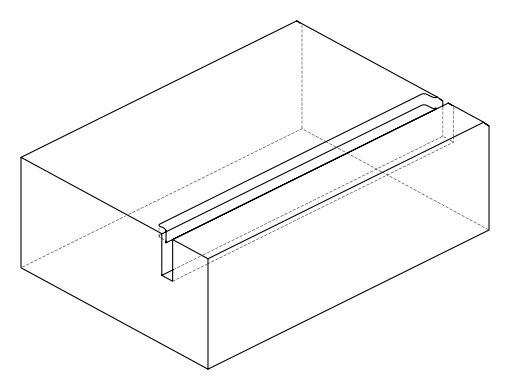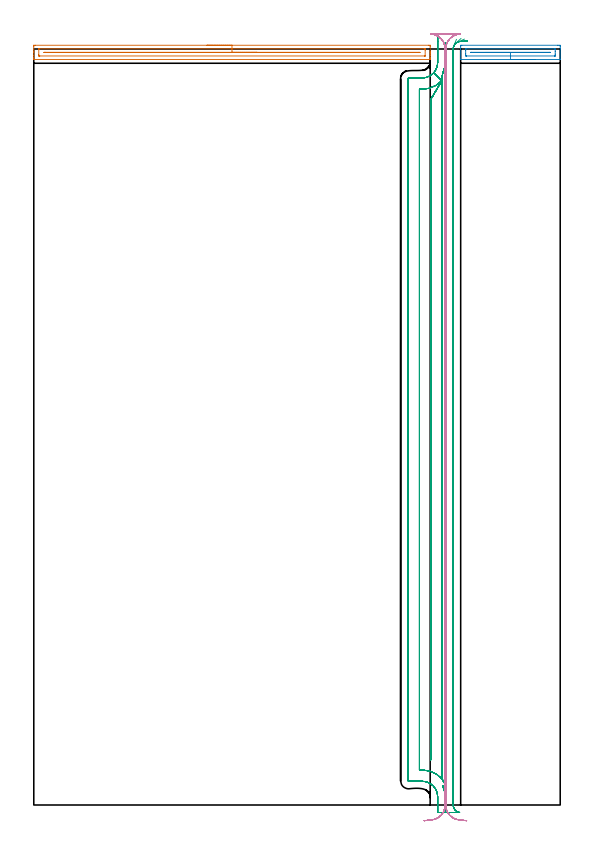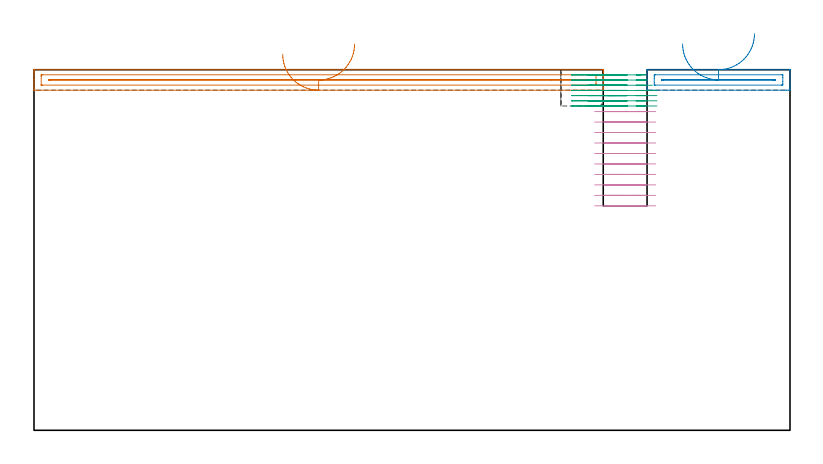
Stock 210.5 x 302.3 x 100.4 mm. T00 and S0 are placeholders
(PLAN: 4 operations, 2 tool changes, 44.2 min)
(1 AREA_MILL | FG_CHAMFER_SURFACE | UGT0205_001 | 3.95 min | 2640 mm3)
(2 AREA_MILL_1 | FG_CHAMFER_SURFACE_1 | UGT0205_001 | 1.1 min | 706 mm3)
(3 MILL_OPEN_POCKET | POCKET_OPEN | UGT0201_124 | Follow Part, ap 1.5, ae 75% | 25.82 min | 71377 mm3)
(4 MILL_RECTANGULAR_SLOT | SLOT_RECTANGULAR | NXT0201_011 | Follow Part, ap 3, ae 75% | 13.3 min | 102522 mm3)
(TOOL UGT0205_001 | Chamfer Mill 20 x 3 x 45 deg. | D20 FL50 Z2)
(TOOL UGT0201_124 | Carbide End Mill 6.0 | D6 FL15 Z4)
(TOOL NXT0201_011 | ENDMILL 12mm [2P460-1200-NA 1630] | D12 FL38 Z6)
(OP 1 AREA_MILL)
G17 G21 G94 G90
T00 M6
G54
G17 G0 G90 X69.25 Y303.8 S1061 M3
G43 Z110.4 H0
Z104.7
G94 G1 X69.288 Z103.829 F250.
X69.402 Z102.964
X69.591 Z102.112
X69.853 Z101.28
X70.187 Z100.474
X70.59 Z99.7
X71.058 Z98.964
X71.59 Z98.272
X72.179 Z97.629
X72.822 Z97.04
X73.514 Z96.509
X74.25 Z96.04
X75.024 Z95.637
X75.83 Z95.303
X76.662 Z95.041
X77.514 Z94.852
X78.378 Z94.738
X79.25 Z94.7
X157.88 Y303.799 Z94.701
X158.492 Y303.795
X158.495 Y303.793 Z94.703
X158.5 Y303.183 Z95.313
X158.498 Y301.397 Z97.098
Y300.847 Z97.65
Y300.503 Z97.993
Y299.952 Z98.544
X158.497 Y299.61 Z98.885
Y298.928 Z99.572
Y298.57 Z99.929
Y298.562 Z99.937
X158.48 Y298.159 Z100.333
X158.476 Y298.102 Z100.388
X158.326 Y298.1 Z100.4
X0.173
X0.01 Y298.102 Z100.388
X0.007 Y298.163 Z100.328
X0. Y298.579 Z99.92
Y298.916 Z99.584
Y299.61 Z98.885
Y300.85 Z97.647
Y301.397 Z97.098
Y302.017 Z96.479
X0.001 Y303.183 Z95.313
X0.005 Y303.793 Z94.703
X0.008 Y303.795 Z94.701
X0.62 Y303.8 Z94.7
X79.25
Y302.386 Z96.114
X156.093
X156.188 Y302.385 Z96.115
X156.38 Y302.381 Z96.119
X156.49 Y302.377 Z96.123
X156.493 Y302.348 Z96.152
X156.496 Y302.29 Z96.21
X156.499 Y301.884 Z96.616
X156.496 Y299.56 Z98.94
X156.492 Y299.535 Z98.965
X156.489 Y299.526 Z98.974
X156.474 Y299.521 Z98.979
X156.284 Y299.516 Z98.984
X156.188 Y299.515 Z98.985
X2.407 Y299.514 Z98.986
X2.312 Y299.515 Z98.985
X2.12 Y299.519 Z98.981
X2.009 Y299.523 Z98.977
X2.006 Y299.552 Z98.948
X2.003 Y299.61 Z98.89
X2. Y300.017 Z98.483
Y302.29 Z96.21
X2.002 Y302.341 Z96.159
X2.005 Y302.365 Z96.135
X2.009 Y302.374 Z96.126
X2.026 Y302.379 Z96.121
X2.216 Y302.384 Z96.116
X2.312 Y302.385 Z96.115
X79.25 Y302.386 Z96.114
Y300.971 Z97.529
X153.88
X154.306 Y300.964 Z97.536
X154.443 Y300.949 Z97.551
X154.347 Y300.935 Z97.565
X154.306 Y300.933 Z97.567
X153.879 Y300.929 Z97.571
X144.185 Y300.928 Z97.572
X4.662 Y300.929 Z97.571
X4.238 Y300.933 Z97.567
X4.194 Y300.935 Z97.565
X4.056 Y300.951 Z97.549
X4.153 Y300.965 Z97.535
X4.194 Y300.967 Z97.533
X4.62 Y300.971 Z97.529
X4.663
X79.25
X80.122 Z97.567
X80.986 Z97.68
X81.838 Z97.869
X82.67 Z98.132
X83.476 Z98.465
X84.25 Z98.868
X84.986 Z99.337
X85.678 Z99.868
X86.321 Z100.457
X86.91 Z101.101
X87.442 Z101.793
X87.91 Z102.529
X88.313 Z103.302
X88.647 Z104.108
X88.909 Z104.94
X89.098 Z105.792
X89.212 Z106.657
X89.25 Z107.529
G0 Z110.4
M5
M2
(OP 2 AREA_MILL_1)
G17 G21 G94 G90
T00 M6
G54
G17 G0 G90 X200.6 Y298.1 S1061 M3
G43 Z110.4 H0
G94 G1 X200.562 Z109.528 F250.
X200.448 Z108.663
X200.259 Z107.812
X199.997 Z106.98
X199.663 Z106.174
X199.26 Z105.4
X198.791 Z104.664
X198.26 Z103.972
X197.671 Z103.329
X197.028 Z102.739
X196.336 Z102.208
X195.6 Z101.74
X194.826 Z101.337
X194.02 Z101.003
X193.188 Z100.741
X192.336 Z100.552
X191.472 Z100.438
X190.6 Z100.4
X170.732
X170.709 Y298.106 Z100.392
X170.705 Y298.11 Z100.387
X170.7 Y298.189 Z100.31
Y302.354 Z96.145
X170.701 Y303.183 Z95.31
X170.702 Y303.66 Z94.834
X170.705 Y303.79 Z94.704
X171.173 Y303.8 Z94.7
X209.417 Y303.799 Z94.701
X210.026 Y303.796 Z94.704
X210.495 Y303.79
X210.498 Y303.66 Z94.834
X210.5 Y303.183 Z95.31
Y302.355 Z96.145
Y298.189 Z100.31
X210.495 Y298.11 Z100.387
X210.491 Y298.106 Z100.392
X210.468 Y298.1 Z100.4
X190.6
Y299.514 Z98.986
X173.033 Y299.515 Z98.985
X172.939 Y299.517 Z98.983
X172.846 Y299.521 Z98.979
X172.71 Y299.535 Z98.965
X172.706 Y299.61 Z98.89
X172.701 Y299.851 Z98.649
X172.7 Y300.503 Z97.997
Y301.639 Z96.861
X172.703 Y302.29 Z96.21
X172.706 Y302.35 Z96.15
X172.709 Y302.375 Z96.125
X172.751 Y302.379 Z96.121
X172.846 Y302.384 Z96.116
X172.939 Y302.385 Z96.115
X208.166
X208.26 Y302.383 Z96.117
X208.354 Y302.379 Z96.121
X208.49 Y302.364 Z96.136
X208.493 Y302.29 Z96.21
X208.499 Y302.049 Z96.451
X208.5 Y301.397 Z97.103
Y300.261 Z98.239
X208.497 Y299.61 Z98.89
X208.494 Y299.55 Z98.95
X208.491 Y299.525 Z98.975
X208.449 Y299.521 Z98.979
X208.353 Y299.516 Z98.984
X208.26 Y299.515 Z98.985
X190.6 Y299.514 Z98.986
Y300.928 Z97.572
X175.168 Y300.929 Z97.571
X174.749 Y300.933 Z97.567
X174.706 Y300.936 Z97.565
X174.705 Y300.953 Z97.547
X174.706 Y300.964 Z97.536
X175.126 Y300.971 Z97.529
X175.168
X206.074
X206.494 Y300.964 Z97.536
X206.495 Y300.947 Z97.553
X206.494 Y300.935 Z97.565
X206.072 Y300.931 Z97.569
X205.654 Y300.929 Z97.571
X205.611 Y300.928 Z97.572
X190.6
X189.728 Z97.61
X188.863 Z97.723
X188.012 Z97.912
X187.18 Z98.175
X186.374 Z98.508
X185.6 Z98.911
X184.864 Z99.38
X184.172 Z99.911
X183.529 Z100.501
X182.94 Z101.144
X182.408 Z101.836
X181.94 Z102.572
X181.537 Z103.345
X181.203 Z104.151
X180.941 Z104.983
X180.752 Z105.835
X180.638 Z106.7
X180.6 Z107.572
G0 Z110.4
M5
M2
(OP 3 MILL_OPEN_POCKET)
G17 G21 G94 G90
T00 M6
G54
G17 G0 G90 X161.5 Y306.835 S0 M3
G43 Z110.404 H0
Z98.961
G94 G1 Y303.835 F250.
Y296.9 F500.
G2 X159.878 Y292.718 R6.2
G1 X163.2 Y289.683
X163.47 Y292.671
G3 X164.5 Y296.9 R9.2
G1 Y303.794
G3 X164.882 Y303.765 R3.
X164.7 Y302.3 R6.
G1 Y292.281
G3 X163.47 Y292.671 R3.
G1 X163.2 Y289.683
X158.745 Y282.142
X158.655 Y282.121
Y18.079
X158.745 Y18.058
Y282.142
X163.2 Y289.683
G2 X155.3 Y286.2 R10.7
G1 X154.2
Y14.
X155.3
G2 X163.2 Y10.517 R10.7
G1 X164.7 Y7.919
Y0.
G3 X165.155 Y-2.292 R6.
X164.5 Y-2.415 R3.
G1 Y3.3
G3 X163.47 Y7.529 R9.2
X164.7 Y7.919 R3.
G1 X163.2 Y10.517
Y289.683
X159.878 Y292.718
G2 X155.3 Y290.7 R6.2
G1 X149.9
G3 X149.7 Y290.5 R0.2
G1 Y9.7
G3 X149.9 Y9.5 R0.2
G1 X155.3
G2 X161.5 Y3.3 R6.2
G1 Y-3.
X170.277
Y-2.97
G2 X167.7 Y0. R3.
G1 Y302.3
G2 X167.912 Y303.407 R3.
G1 X169.018 Y306.195 F250.
G0 X161.5 Y308.099 Z97.517
G1 Y305.099
Y296.9 F500.
G2 X159.878 Y292.718 R6.2
G1 X163.2 Y289.683
X163.47 Y292.671
G3 X164.5 Y296.9 R9.2
G1 Y304.616
G3 X165.123 Y304.512 R3.
X164.7 Y302.3 R6.
G1 Y292.281
G3 X163.47 Y292.671 R3.
G1 X163.2 Y289.683
X158.745 Y282.142
X158.655 Y282.121
Y18.079
X158.745 Y18.058
Y282.142
X163.2 Y289.683
G2 X155.3 Y286.2 R10.7
G1 X154.2
Y14.
X155.3
G2 X163.2 Y10.517 R10.7
G1 X164.7 Y7.919
Y0.
G3 X165.155 Y-2.292 R6.
X164.5 Y-2.415 R3.
G1 Y3.3
G3 X163.47 Y7.529 R9.2
X164.7 Y7.919 R3.
G1 X163.2 Y10.517
Y289.683
X159.878 Y292.718
G2 X155.3 Y290.7 R6.2
G1 X149.9
G3 X149.7 Y290.5 R0.2
G1 Y9.7
G3 X149.9 Y9.5 R0.2
G1 X155.3
G2 X161.5 Y3.3 R6.2
G1 Y-3.
X170.277
Y-2.97
G2 X167.7 Y0. R3.
G1 Y302.3
G2 X168.659 Y304.499 R3.
G1 X170.858 Y306.54 F250.
G0 X161.5 Y308.3 Z96.074
G1 Y305.3
Y296.9 F500.
G2 X159.878 Y292.718 R6.2
G1 X163.2 Y289.683
X163.47 Y292.671
G3 X164.5 Y296.9 R9.2
G1 Y304.715
G3 X165.155 Y304.592 R3.
X164.7 Y302.3 R6.
G1 Y292.281
G3 X163.47 Y292.671 R3.
G1 X163.2 Y289.683
X158.745 Y282.142
X158.655 Y282.121
Y18.079
X158.745 Y18.058
Y282.142
X163.2 Y289.683
G2 X155.3 Y286.2 R10.7
G1 X154.2
Y14.
X155.3
G2 X163.2 Y10.517 R10.7
G1 X164.7 Y7.919
Y0.
G3 X165.155 Y-2.292 R6.
X164.5 Y-2.415 R3.
G1 Y3.3
G3 X163.47 Y7.529 R9.2
X164.7 Y7.919 R3.
G1 X163.2 Y10.517
Y289.683
X159.878 Y292.718
G2 X155.3 Y290.7 R6.2
G1 X149.9
G3 X149.7 Y290.5 R0.2
G1 Y9.7
G3 X149.9 Y9.5 R0.2
G1 X155.3
G2 X161.5 Y3.3 R6.2
G1 Y-3.
X170.277
Y-2.97
G2 X167.7 Y0. R3.
G1 Y302.3
G2 X169.473 Y305.038 R3.
G1 X172.211 Y306.265 F250.
G0 X161.5 Y308.3 Z94.63
G1 Y305.3
Y296.9 F500.
G2 X159.878 Y292.718 R6.2
G1 X163.2 Y289.683
X163.47 Y292.671
G3 X164.5 Y296.9 R9.2
G1 Y304.715
G3 X165.155 Y304.592 R3.
X164.7 Y302.3 R6.
G1 Y292.281
G3 X163.47 Y292.671 R3.
G1 X163.2 Y289.683
X158.745 Y282.142
X158.655 Y282.121
Y18.079
X158.745 Y18.058
Y282.142
X163.2 Y289.683
G2 X155.3 Y286.2 R10.7
G1 X154.2
Y14.
X155.3
G2 X163.2 Y10.517 R10.7
G1 X164.7 Y7.919
Y0.
G3 X165.155 Y-2.292 R6.
X164.5 Y-2.415 R3.
G1 Y3.3
G3 X163.47 Y7.529 R9.2
X164.7 Y7.919 R3.
G1 X163.2 Y10.517
Y289.683
X159.878 Y292.718
G2 X155.3 Y290.7 R6.2
G1 X149.9
G3 X149.7 Y290.5 R0.2
G1 Y9.7
G3 X149.9 Y9.5 R0.2
G1 X155.3
G2 X161.5 Y3.3 R6.2
G1 Y-3.
X170.277
Y-2.97
G2 X167.7 Y0. R3.
G1 Y302.3
G2 X170.455 Y305.29 R3.
G1 X173.445 Y305.535 F250.
G0 X161.5 Y308.3 Z93.187
G1 Y305.3
Y296.9 F500.
G2 X159.878 Y292.718 R6.2
G1 X163.2 Y289.683
X163.47 Y292.671
G3 X164.5 Y296.9 R9.2
G1 Y304.715
G3 X165.155 Y304.592 R3.
X164.7 Y302.3 R6.
G1 Y292.281
G3 X163.47 Y292.671 R3.
G1 X163.2 Y289.683
X158.745 Y282.142
X158.655 Y282.121
Y18.079
X158.745 Y18.058
Y282.142
X163.2 Y289.683
G2 X155.3 Y286.2 R10.7
G1 X154.2
Y14.
X155.3
G2 X163.2 Y10.517 R10.7
G1 X164.7 Y7.919
Y0.
G3 X165.155 Y-2.292 R6.
X164.5 Y-2.415 R3.
G1 Y3.3
G3 X163.47 Y7.529 R9.2
X164.7 Y7.919 R3.
G1 X163.2 Y10.517
Y289.683
X159.878 Y292.718
G2 X155.3 Y290.7 R6.2
G1 X149.9
G3 X149.7 Y290.5 R0.2
G1 Y9.7
G3 X149.9 Y9.5 R0.2
G1 X155.3
G2 X161.5 Y3.3 R6.2
G1 Y-3.
X170.277
Y-2.97
G2 X167.7 Y0. R3.
G1 Y302.3
G2 X170.455 Y305.29 R3.
G1 X173.445 Y305.535 F250.
G0 X161.5 Y308.3 Z91.743
G1 Y305.3
Y296.9 F500.
G2 X159.878 Y292.718 R6.2
G1 X163.2 Y289.683
X163.47 Y292.671
G3 X164.5 Y296.9 R9.2
G1 Y304.715
G3 X165.155 Y304.592 R3.
X164.7 Y302.3 R6.
G1 Y292.281
G3 X163.47 Y292.671 R3.
G1 X163.2 Y289.683
X158.745 Y282.142
X158.655 Y282.121
Y18.079
X158.745 Y18.058
Y282.142
X163.2 Y289.683
G2 X155.3 Y286.2 R10.7
G1 X154.2
Y14.
X155.3
G2 X163.2 Y10.517 R10.7
G1 X164.7 Y7.919
Y0.
G3 X165.155 Y-2.292 R6.
X164.5 Y-2.415 R3.
G1 Y3.3
G3 X163.47 Y7.529 R9.2
X164.7 Y7.919 R3.
G1 X163.2 Y10.517
Y289.683
X159.878 Y292.718
G2 X155.3 Y290.7 R6.2
G1 X149.9
G3 X149.7 Y290.5 R0.2
G1 Y9.7
G3 X149.9 Y9.5 R0.2
G1 X155.3
G2 X161.5 Y3.3 R6.2
G1 Y-3.
X170.277
Y-2.97
G2 X167.7 Y0. R3.
G1 Y302.3
G2 X170.455 Y305.29 R3.
G1 X173.445 Y305.535 F250.
G0 X161.5 Y308.3 Z90.3
G1 Y305.3
Y296.9 F500.
G2 X159.878 Y292.718 R6.2
G1 X163.2 Y289.683
X163.47 Y292.671
G3 X164.5 Y296.9 R9.2
G1 Y304.715
G3 X165.155 Y304.592 R3.
X164.7 Y302.3 R6.
G1 Y292.281
G3 X163.47 Y292.671 R3.
G1 X163.2 Y289.683
X158.745 Y282.142
X158.655 Y282.121
Y18.079
X158.745 Y18.058
Y282.142
X163.2 Y289.683
G2 X155.3 Y286.2 R10.7
G1 X154.2
Y14.
X155.3
G2 X163.2 Y10.517 R10.7
G1 X164.7 Y7.919
Y0.
G3 X165.155 Y-2.292 R6.
X164.5 Y-2.415 R3.
G1 Y3.3
G3 X163.47 Y7.529 R9.2
X164.7 Y7.919 R3.
G1 X163.2 Y10.517
Y289.683
X159.878 Y292.718
G2 X155.3 Y290.7 R6.2
G1 X149.9
G3 X149.7 Y290.5 R0.2
G1 Y9.7
G3 X149.9 Y9.5 R0.2
G1 X155.3
G2 X161.5 Y3.3 R6.2
G1 Y-3.
X170.277
Y-2.97
G2 X167.7 Y0. R3.
G1 Y302.3
G2 X170.455 Y305.29 R3.
G1 X173.445 Y305.535 F250.
G0 Z110.404
M5
M2
(OP 4 MILL_RECTANGULAR_SLOT)
G17 G21 G94 G90
T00 M6
G54
G17 G0 G90 X173.086 Y-6.27 S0 M3
G43 Z110.4 H1
Z88.738
G94 G1 X170.101 Y-5.97 F250.
G2 X164.7 Y0. R6. F500.
G1 Y302.3
G2 X170.354 Y308.29 R6.
G1 Y308.3
X158.846
Y308.29
G2 X164.5 Y302.3 R6.
G1 Y0.
G2 X159.099 Y-5.97 R6.
G1 X156.114 Y-6.27 F250.
G0 X173.086 Z85.823
G1 X170.101 Y-5.97
G2 X164.7 Y0. R6. F500.
G1 Y302.3
G2 X170.354 Y308.29 R6.
G1 Y308.3
X158.846
Y308.29
G2 X164.5 Y302.3 R6.
G1 Y0.
G2 X159.099 Y-5.97 R6.
G1 X156.114 Y-6.27 F250.
G0 X173.086 Z82.908
G1 X170.101 Y-5.97
G2 X164.7 Y0. R6. F500.
G1 Y302.3
G2 X170.354 Y308.29 R6.
G1 Y308.3
X158.846
Y308.29
G2 X164.5 Y302.3 R6.
G1 Y0.
G2 X159.099 Y-5.97 R6.
G1 X156.114 Y-6.27 F250.
G0 X173.086 Z79.992
G1 X170.101 Y-5.97
G2 X164.7 Y0. R6. F500.
G1 Y302.3
G2 X170.354 Y308.29 R6.
G1 Y308.3
X158.846
Y308.29
G2 X164.5 Y302.3 R6.
G1 Y0.
G2 X159.099 Y-5.97 R6.
G1 X156.114 Y-6.27 F250.
G0 X173.086 Z77.077
G1 X170.101 Y-5.97
G2 X164.7 Y0. R6. F500.
G1 Y302.3
G2 X170.354 Y308.29 R6.
G1 Y308.3
X158.846
Y308.29
G2 X164.5 Y302.3 R6.
G1 Y0.
G2 X159.099 Y-5.97 R6.
G1 X156.114 Y-6.27 F250.
G0 X173.086 Z74.162
G1 X170.101 Y-5.97
G2 X164.7 Y0. R6. F500.
G1 Y302.3
G2 X170.354 Y308.29 R6.
G1 Y308.3
X158.846
Y308.29
G2 X164.5 Y302.3 R6.
G1 Y0.
G2 X159.099 Y-5.97 R6.
G1 X156.114 Y-6.27 F250.
G0 X173.086 Z71.246
G1 X170.101 Y-5.97
G2 X164.7 Y0. R6. F500.
G1 Y302.3
G2 X170.354 Y308.29 R6.
G1 Y308.3
X158.846
Y308.29
G2 X164.5 Y302.3 R6.
G1 Y0.
G2 X159.099 Y-5.97 R6.
G1 X156.114 Y-6.27 F250.
G0 X173.086 Z68.331
G1 X170.101 Y-5.97
G2 X164.7 Y0. R6. F500.
G1 Y302.3
G2 X170.354 Y308.29 R6.
G1 Y308.3
X158.846
Y308.29
G2 X164.5 Y302.3 R6.
G1 Y0.
G2 X159.099 Y-5.97 R6.
G1 X156.114 Y-6.27 F250.
G0 X173.086 Z65.415
G1 X170.101 Y-5.97
G2 X164.7 Y0. R6. F500.
G1 Y302.3
G2 X170.354 Y308.29 R6.
G1 Y308.3
X158.846
Y308.29
G2 X164.5 Y302.3 R6.
G1 Y0.
G2 X159.099 Y-5.97 R6.
G1 X156.114 Y-6.27 F250.
G0 X173.086 Z62.5
G1 X170.101 Y-5.97
G2 X164.7 Y0. R6. F500.
G1 Y302.3
G2 X170.354 Y308.29 R6.
G1 Y308.3
X158.846
Y308.29
G2 X164.5 Y302.3 R6.
G1 Y0.
G2 X159.099 Y-5.97 R6.
G1 X156.114 Y-6.27 F250.
G0 Z110.4
M5
M2
